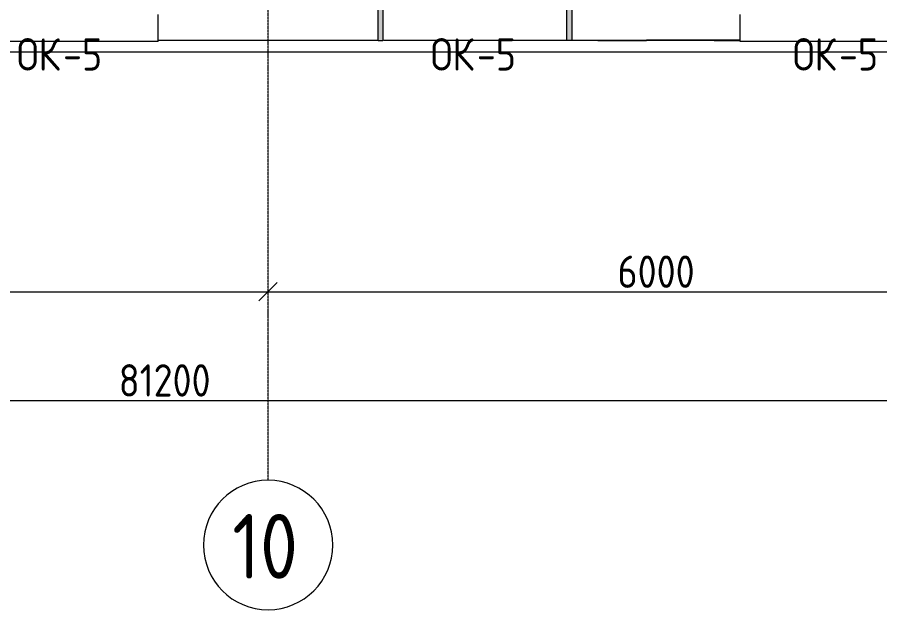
# Model space of a CAD drawing. Header units: millimetres. Extents: x -60946 to 138510, y -262288 to 24501.
# Drawn here: x 19870 to 26539, y -262288 to -257711 of the extents above; entities that cross this region are included whole.
import ezdxf

# ---------------------------------------------------------------- set-up
doc = ezdxf.new("R2010")
doc.units = ezdxf.units.MM
doc.linetypes.add('ADSK_Линия сетки', pattern=[25, 20, -2.5, 0, -2.5])
doc.linetypes.add('ADSK_Невидимые', pattern=[5, 3, -2])
for name, color, linetype, lineweight in [('Марки окон', 7, 'Continuous', 20), ('Обобщенные модели', 7, 'ADSK_Невидимые', 18), ('Окна', 7, 'Continuous', 9), ('Оси', 7, 'Continuous', 9), ('Панели витража', 7, 'Continuous', 9), ('Размеры', 7, 'Continuous', 9)]:
    doc.layers.add(name, color=color, linetype=linetype, lineweight=lineweight)
doc.styles.add('GOST Common', font='', dxfattribs={"width": 0.9, "height": 500})
doc.styles.add('GOST Common_2', font='', dxfattribs={"width": 0.9, "height": 250})
doc.styles.get('GOST Common').set_extended_font_data('GOST Common')
doc.styles.get('GOST Common_2').set_extended_font_data('GOST Common')
doc.dimstyles.new('ADSK_Основной_2_5_мм', dxfattribs={"dimscale": 304.8, "dimtxt": 251.428749, "dimasz": 0.463911, "dimexe": 0.492126, "dimexo": 0.984252, "dimgap": 0.098425, "dimtad": 1, "dimrnd": 0.01, "dimdsep": 46, "dimtxsty": 'GOST Common_2', "dimblk1": 'OBLIQUE', "dimblk2": 'OBLIQUE', "dimsah": 1, "dimcen": 0.09, "dimdle": 0.492126, "dimazin": 2, "dimtfac": 1, "dimtdec": 4, "dimtix": 1, "dimtmove": 0, "dimatfit": 3, "dimfxl": 1, "dimtvp": 1, "dimtolj": 1, "dimtzin": 0, "dimlwd": 20, "dimlwe": 20, "dimarcsym": 2})

# ---------------------------------------------------------------- blocks, each defined once
blk = doc.blocks.new('Системная панель - 1_Алюминиевая панель гладкая RAL 1013-1325615-Маркировочный 5-й')
at = {"layer": 'Панели витража', "lineweight": 18}
for p, q in [((-100, 2.5), (100, 2.5)), ((-100, -2.5), (-100, 2.5)), ((100, -2.5), (100, 2.5)), ((100, -2.5), (-100, -2.5))]:
    blk.add_line(p, q, dxfattribs=at)
blk = doc.blocks.new('Системная панель - 1_Алюминиевая панель RAL 1013-V8-Маркировочный 5-й')
at = {"layer": 'Панели витража', "lineweight": 18}
for p, q in [((-450, 2.5), (-75, 2.5)), ((-450, -2.5), (-450, 2.5)), ((450, 2.5), (-75, 2.5)), ((450, -2.5), (450, 2.5)), ((-450, -2.5), (-75, -2.5)), ((450, -2.5), (-75, -2.5))]:
    blk.add_line(p, q, dxfattribs=at)
blk = doc.blocks.new('Обобщенные модели 7 - Обобщенные модели 7-1212709-Маркировочный 5-й')
at = {"layer": 'Обобщенные модели'}
h = blk.add_hatch(color=256, dxfattribs=at)
h.paths.add_polyline_path([(24110, -7577.5), (24150, -7577.5), (24150, -7244), (24110, -7244)])
h.paths.add_polyline_path([(22650, -7577.5), (22690, -7577.5), (22690, -7244), (22650, -7244)])
for p, q in [((22650, -7577.5), (22650, -7244)), ((22690, -7577.5), (22690, -7244)), ((24110, -7577.5), (24110, -7244)), ((24150, -7577.5), (24150, -7244)), ((22650, -7577.5), (22690, -7577.5)), ((24110, -7577.5), (22690, -7577.5)), ((24150, -7577.5), (24110, -7577.5))]:
    blk.add_line(p, q, dxfattribs=at)
blk = doc.blocks.new('Отлив_ - ОЦC-V14-Маркировочный 5-й')
at = {"layer": 'Окна'}
for p, q in [((-750, 341), (-750, 333.5)), ((-750, 341), (750, 341)), ((-750, 341), (750, 341)), ((750, 341), (750, 333.5)), ((-750, 328.5), (-750, 131)), ((750, 328.5), (750, 131)), ((-750, 0), (750, 0))]:
    blk.add_line(p, q, dxfattribs=at)
blk = doc.blocks.new('Системная панель - 1_Алюминиевая панель RAL 1013-V15-Маркировочный 5-й')
at = {"layer": 'Панели витража', "lineweight": 18}
for p, q in [((-650, 2.5), (650, 2.5)), ((-650, -2.5), (-650, 2.5)), ((650, -2.5), (650, 2.5)), ((650, -2.5), (-650, -2.5))]:
    blk.add_line(p, q, dxfattribs=at)
blk = doc.blocks.new('Системная панель - 1_Алюминиевая панель гладкая RAL 1013-V9-Маркировочный 5-й')
at = {"layer": 'Панели витража', "lineweight": 18}
for p, q in [((100, 2.5), (-100, 2.5)), ((-100, 2.5), (-100, -2.5)), ((100, -2.5), (100, 2.5)), ((-100, -2.5), (100, -2.5))]:
    blk.add_line(p, q, dxfattribs=at)
blk = doc.blocks.new('Обобщенные модели 13 - Обобщенные модели 1-3016844-Маркировочный 5-й')
at = {"layer": 'Обобщенные модели'}
blk.add_line((61889.5, -7667.5), (-3637.6, -7667.5), dxfattribs=at)
blk = doc.blocks.new('Ось сетки - Круг_Ø10 мм-8259-Маркировочный 5-й')
at = {"layer": 'Оси', "color": 253, "lineweight": 20, "true_color": 0xaaaaaa}
for start, end in [(360, 180), (180, 360)]:
    blk.add_arc((0, 0), 5, start, end, dxfattribs=at)
blk = doc.blocks.new('_Oblique')
at = {"color": 0, "linetype": 'ByBlock', "lineweight": -2}
blk.add_line((-0.5, -0.5), (0.5, 0.5), dxfattribs=at)
blk = doc.blocks.new('*D6892')
at = {"layer": 'Defpoints', "color": 0, "transparency": 16777216}
for p in [(15809.4, -259731), (21809.4, -259731), (21809.4, -259831)]:
    blk.add_point(p, dxfattribs=at)
at = {"layer": 'Размеры', "color": 0, "lineweight": 20, "transparency": 16777216}
for p, q in [((15659.4, -259831), (21959.4, -259831)), ((15809.4, -260031), (15809.4, -259981)), ((21809.4, -260031), (21809.4, -259981))]:
    blk.add_line(p, q, dxfattribs=at)
at = {"layer": 'Размеры', "color": 0, "lineweight": 20, "transparency": 16777216, "xscale": 141.4, "yscale": 141.4, "zscale": 141.4, "rotation": 180}
blk.add_blockref('_Oblique', (15809.4, -259831), dxfattribs=at)
at = {"layer": 'Размеры', "color": 0, "lineweight": 20, "transparency": 16777216, "xscale": 141.4, "yscale": 141.4, "zscale": 141.4}
blk.add_blockref('_Oblique', (21809.4, -259831), dxfattribs=at)
at = {"layer": 'Размеры', "color": 0, "lineweight": 9, "transparency": 16777216, "insert": (18809.4, -259676), "char_height": 250, "width": 756.843, "attachment_point": 5, "style": 'GOST Common_2'}
blk.add_mtext('\\A1;6000', dxfattribs=at)
blk = doc.blocks.new('*D6893')
at = {"layer": 'Defpoints', "color": 0, "transparency": 16777216}
for p in [(21809.4, -259731), (27809.4, -259731), (27809.4, -259831)]:
    blk.add_point(p, dxfattribs=at)
at = {"layer": 'Размеры', "color": 0, "lineweight": 20, "transparency": 16777216}
for p, q in [((21659.4, -259831), (27959.4, -259831)), ((21809.4, -260031), (21809.4, -259981)), ((27809.4, -260031), (27809.4, -259981))]:
    blk.add_line(p, q, dxfattribs=at)
at = {"layer": 'Размеры', "color": 0, "lineweight": 20, "transparency": 16777216, "xscale": 141.4, "yscale": 141.4, "zscale": 141.4, "rotation": 180}
blk.add_blockref('_Oblique', (21809.4, -259831), dxfattribs=at)
at = {"layer": 'Размеры', "color": 0, "lineweight": 20, "transparency": 16777216, "xscale": 141.4, "yscale": 141.4, "zscale": 141.4}
blk.add_blockref('_Oblique', (27809.4, -259831), dxfattribs=at)
at = {"layer": 'Размеры', "color": 0, "lineweight": 9, "transparency": 16777216, "insert": (24809.4, -259676), "char_height": 250, "width": 756.843, "attachment_point": 5, "style": 'GOST Common_2'}
blk.add_mtext('\\A1;6000', dxfattribs=at)
blk = doc.blocks.new('*D6908')
at = {"layer": 'Defpoints', "color": 0, "transparency": 16777216}
for p in [(-19590.6, -260571), (61609.4, -260571), (61609.4, -260671)]:
    blk.add_point(p, dxfattribs=at)
at = {"layer": 'Размеры', "color": 0, "lineweight": 20, "transparency": 16777216}
for p, q in [((-19740.6, -260671), (61759.4, -260671)), ((-19590.6, -260871), (-19590.6, -260821)), ((61609.4, -260871), (61609.4, -260821))]:
    blk.add_line(p, q, dxfattribs=at)
at = {"layer": 'Размеры', "color": 0, "lineweight": 20, "transparency": 16777216, "xscale": 141.4, "yscale": 141.4, "zscale": 141.4, "rotation": 180}
blk.add_blockref('_Oblique', (-19590.6, -260671), dxfattribs=at)
at = {"layer": 'Размеры', "color": 0, "lineweight": 20, "transparency": 16777216, "xscale": 141.4, "yscale": 141.4, "zscale": 141.4}
blk.add_blockref('_Oblique', (61609.4, -260671), dxfattribs=at)
at = {"layer": 'Размеры', "color": 0, "lineweight": 9, "transparency": 16777216, "insert": (21009.4, -260516), "char_height": 250, "width": 889.802, "attachment_point": 5, "style": 'GOST Common_2'}
blk.add_mtext('\\A1;81200', dxfattribs=at)

msp = doc.modelspace()

# ---------------------------------------------------------------- linework, layer by layer
at = {"layer": 'Оси', "color": 253, "linetype": 'ADSK_Линия сетки', "lineweight": 5, "true_color": 0xaaaaaa}
msp.add_line((21809.3615, -261287.5872), (21809.3615, -240286.2598), dxfattribs=at)

# ---------------------------------------------------------------- block references
at = {"layer": 'Обобщенные модели'}
for name in ['Обобщенные модели 13 - Обобщенные модели 1-3016844-Маркировочный 5-й', 'Обобщенные модели 7 - Обобщенные модели 7-1212709-Маркировочный 5-й']:
    msp.add_blockref(name, (9.3615, -250313.7049), dxfattribs=at)
at = {"layer": 'Окна', "rotation": 180}
for p in [(20209.3615, -257557.7359), (26209.3615, -257557.7359)]:
    msp.add_blockref('Отлив_ - ОЦC-V14-Маркировочный 5-й', p, dxfattribs=at)
at = {"layer": 'Оси', "color": 253, "lineweight": 20, "true_color": 0xaaaaaa, "xscale": 99.99999999999993, "yscale": 99.99999999999993, "zscale": 99.99999999999993}
msp.add_blockref('Ось сетки - Круг_Ø10 мм-8259-Маркировочный 5-й', (21809.3615, -261787.5872), dxfattribs=at)
at = {"layer": 'Панели витража', "lineweight": 18}
for name, p in [('Системная панель - 1_Алюминиевая панель гладкая RAL 1013-1325615-Маркировочный 5-й', (21059.3615, -257888.7359)), ('Системная панель - 1_Алюминиевая панель RAL 1013-V15-Маркировочный 5-й', (21809.3615, -257888.7359)), ('Системная панель - 1_Алюминиевая панель гладкая RAL 1013-1325615-Маркировочный 5-й', (22559.3615, -257888.7359)), ('Системная панель - 1_Алюминиевая панель гладкая RAL 1013-1325615-Маркировочный 5-й', (24259.3615, -257888.7359)), ('Системная панель - 1_Алюминиевая панель RAL 1013-V8-Маркировочный 5-й', (24809.3615, -257888.7359))]:
    msp.add_blockref(name, p, dxfattribs=at)
at = {"layer": 'Панели витража'}
msp.add_blockref('Системная панель - 1_Алюминиевая панель гладкая RAL 1013-V9-Маркировочный 5-й', (25359.3615, -257888.7359), dxfattribs=at)

# ---------------------------------------------------------------- texts
at = {"layer": 'Марки окон', "lineweight": 5, "char_height": 250, "attachment_point": 1, "style": 'GOST Common_2'}
for s, insert, width in [('ОК', (19866.4541, -257872.2172), 432.91125), ('-5', (20223.6416, -257872.2172), 389.620125), ('ОК', (23066.4541, -257872.2172), 432.91125), ('-5', (23423.6416, -257872.2172), 389.620125), ('ОК', (25866.4541, -257872.2172), 432.91125), ('-5', (26223.6416, -257872.2172), 389.620125)]:
    msp.add_mtext(s, dxfattribs=dict(at, insert=insert, width=width))
at = {"layer": 'Оси', "color": 253, "true_color": 0xaaaaaa, "insert": (21531.7808, -261547.7205), "char_height": 500, "width": 671.012437, "attachment_point": 1, "style": 'GOST Common'}
msp.add_mtext('10', dxfattribs=at)

# ---------------------------------------------------------------- dimensions: what is measured, and where the dimension line sits
at = {"layer": 'Размеры', "lineweight": 9}
for base, p1, p2, override, picture, middle in [((21809.3615, -259830.9593), (15809.3615, -259730.9744), (21809.3615, -259730.9744), {"dimpost": '<>', "dimfxl": 6000}, '*D6892', (18809.3615, -259675.9593)), ((27809.3615, -259830.9593), (21809.3615, -259730.9744), (27809.3615, -259730.9744), {"dimpost": '<>', "dimfxl": 6000}, '*D6893', (24809.3615, -259675.9593)), ((61609.3615, -260670.9593), (-19590.6385, -260570.9744), (61609.3615, -260570.9744), {"dimpost": '<>', "dimfxl": 81200}, '*D6908', (21009.3615, -260515.9593))]:
    dim = msp.add_linear_dim(base=base, p1=p1, p2=p2, dimstyle='ADSK_Основной_2_5_мм', override=override, dxfattribs=at)
    dim.commit()
    dim.dimension.update_dxf_attribs({"geometry": picture, "text_midpoint": middle})

doc.saveas('drawing.dxf')
